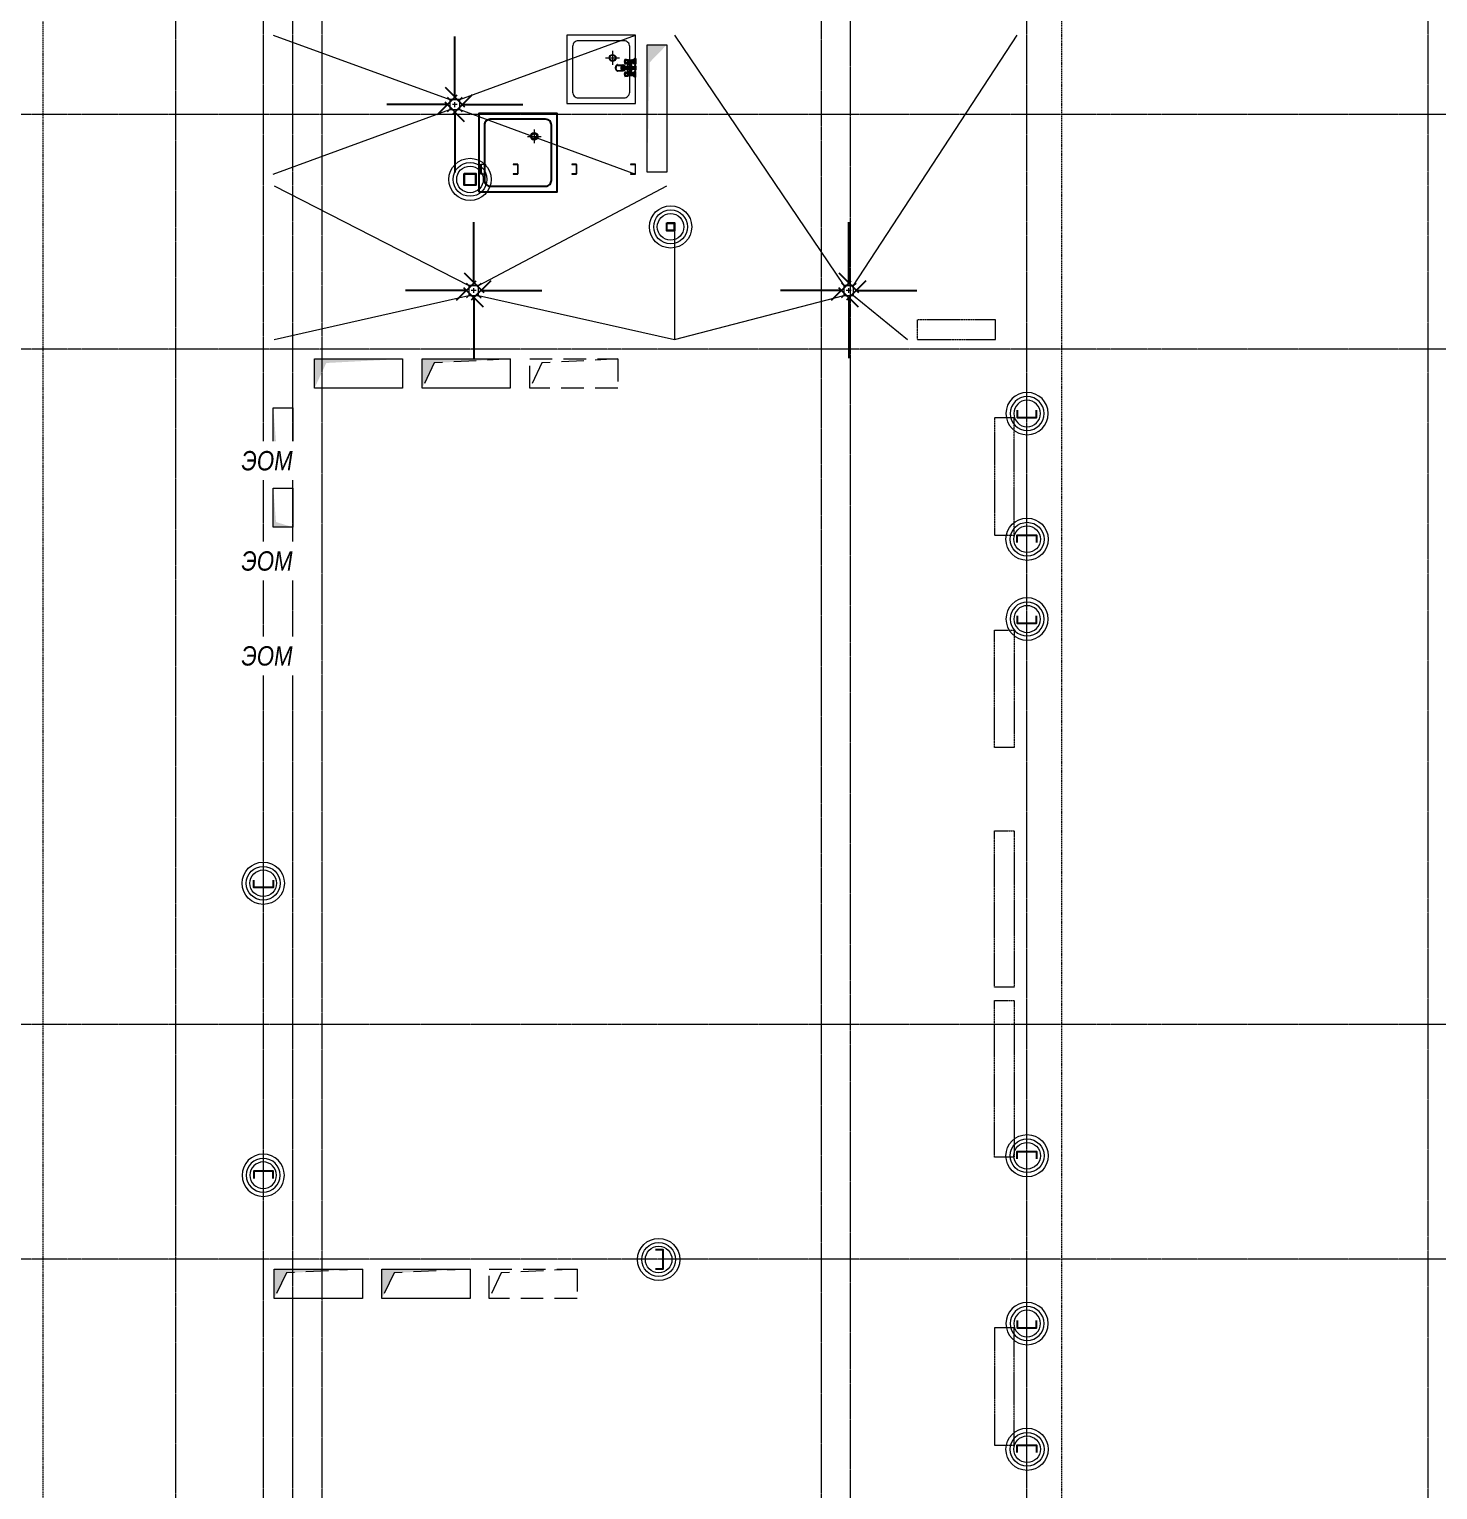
# Model space of a CAD drawing. Header units: millimetres. Extents: x -65509 to 912790, y 446 to 713294.
# Drawn here: x 127303 to 141697, y 335820 to 350747 of the extents above; entities that cross this region are included whole.
import ezdxf

# ---------------------------------------------------------------- set-up
doc = ezdxf.new("R2010")
doc.units = ezdxf.units.MM
for name, pattern in [('CENTER2', [28.575, 19.05, -3.175, 3.175, -3.175]), ('DASHED', [19.05, 12.7, -6.35]), ('HIDDEN', [9.525, 6.35, -3.175]), ('HIDDEN2', [4.7625, 3.175, -1.5875])]:
    doc.linetypes.add(name, pattern=pattern)
for name, color, linetype, lineweight in [('АИ_Оборудование', 250, 'Continuous', 25), ('АР_Отверстия', 250, 'Continuous', 9), ('АР_Разрезы марка', 7, 'Continuous', 13), ('ВК_Шахты', 250, 'Continuous', 9), ('КМ_Фахверки', 250, 'Continuous', 25), ('ОВ_Классы', 250, 'Continuous', 0), ('ОВ_Шахты', 250, 'Continuous', 5), ('РД_Оси_100', 250, 'Continuous', 0), ('РД_Разуклонка к трапам', 124, 'Continuous', 0), ('ЭОМ_отверстия', 250, 'Continuous', 5)]:
    doc.layers.add(name, color=color, linetype=linetype, lineweight=lineweight)
doc.layers.add('АР_Делит', color=250, linetype='Continuous', lineweight=0, plot=False)
doc.layers.add('АР_Отопительные приборы', color=1, linetype='HIDDEN2', lineweight=0, true_color=0xff0000)
doc.styles.add('ISOCPEUR_I_4', font='isocpeui.ttf', dxfattribs={"width": 0.9, "height": 350})
doc.styles.add('style1', font='ARIALN.TTF')
doc.dimstyles.new('scale_100', dxfattribs={"dimtxt": 250, "dimasz": 125, "dimexe": 60, "dimexo": 100, "dimgap": 30, "dimtad": 1, "dimdec": 0, "dimdsep": 46, "dimtxsty": 'style1', "dimblk": 'OBLIQUE', "dimcen": 150, "dimdle": 60, "dimclrd": 256, "dimclre": 256, "dimclrt": 256, "dimadec": 0, "dimazin": 0, "dimtfac": 1, "dimtdec": 0, "dimtmove": 1, "dimatfit": 3, "dimldrblk": 'OBLIQUE', "dimfxl": 1, "dimtolj": 1, "dimtzin": 0, "dimarcsym": 0})

# ---------------------------------------------------------------- blocks, each defined once
blk = doc.blocks.new('_Oblique')
at = {"color": 0, "linetype": 'ByBlock', "lineweight": -2}
blk.add_line((-0.5, -0.5), (0.5, 0.5), dxfattribs=at)
blk = doc.blocks.new('A$Cd7e03b91')
at = {"layer": 'РД_Разуклонка к трапам', "lineweight": 0}
for p, q in [((-100, 100), (-150, 150)), ((-50, 0), (50, 0)), ((0, -50), (0, 50)), ((100, 100), (150, 150)), ((-100, -100), (-150, -150)), ((100, -100), (150, -150))]:
    blk.add_line(p, q, dxfattribs=at)
blk.add_lwpolyline([(-100, 100), (100, 100), (100, -100), (-100, -100), (-100, 100)], dxfattribs=at)
blk.add_lwpolyline([(-100, 100), (100, 100), (100, -100), (-100, -100), (-100, 100)], dxfattribs=at)
blk = doc.blocks.new('СОШ_2200_АР_ОСИ_М100_28.05.24')
at = {"layer": 'АР_Делит', "color": 5, "linetype": 'DASHED'}
blk.add_lwpolyline([(114955, 135155), (114955, -355), (93595.036, -355), (93595.036, 13855), (94145, 13855), (94145, 68320), (66055, 68320), (66055, 13857.73), (83455, 13857.73), (83455, -355), (45245, -355), (45245, 13145), (44695, 13145), (44695, 26755), (45245, 26755), (45245, 68320), (20455, 68320), (20455, 26755), (27955, 26755), (27955, 13145), (-355, 13145), (-355, 100855)], dxfattribs=at)
at = {"layer": 'РД_Оси_100', "linetype": 'CENTER2'}
for p, q in [((20100, -6155), (20100, 139938.679)), ((29555, 54600), (-5954.958, 54600)), ((29555, 52200), (-5954.958, 52200)), ((29555, 45300), (-5954.958, 45300)), ((29555, 42900), (-5954.958, 42900))]:
    blk.add_line(p, q, dxfattribs=at)
at = {"layer": 'РД_Оси_100', "color": 1, "linetype": 'CENTER2'}
blk.add_line((24200, -6155), (24200, 139938.679), dxfattribs=at)
at = {"layer": 'РД_Оси_100', "linetype": 'CENTER2'}
for points in [[(11400, 139938.679), (11400, -6155)], [(12000.12, -6155), (12300, -5755), (12300, 139538.679), (12000, 139938.679)], [(12600, -6155), (12600, 139938.679)], [(13200, -6155), (12900, -5755), (12900, 139538.679), (13220.167, 139939.357)], [(17850, 139938.679), (18000, 139538.679), (18000, -6194.092)], [(18300, -6196.31), (18300, 139538.679), (18450, 139938.679)]]:
    blk.add_lwpolyline(points, dxfattribs=at)
blk = doc.blocks.new('ПУЭ_смеситель')
for p, q in [((-183, 29), (-128, 27)), ((-114, 23), (-128, 23)), ((-115, 10), (-10, 10)), ((-107, 76), (-107, 52)), ((-105, 80), (-81, 74)), ((-105, 48), (-81, 54)), ((-76, 10), (-76, 27)), ((-73, 76), (-73, 52)), ((-72, 76), (-73, 76)), ((-73, 52), (-72, 52)), ((-72, 76), (-72, 39)), ((-70, 79), (-41, 79)), ((-37, 79), (-39, 76)), ((-39, 10), (-39, 77)), ((-39, 74), (-37, 72)), ((-37, 72), (-39, 69)), ((-37, 60), (-39, 63)), ((-39, 58), (-37, 60)), ((-37, 53), (-39, 55)), ((-31, 79), (-37, 79)), ((-37, 72), (-31, 72)), ((-37, 60), (-31, 60)), ((-31, 53), (-37, 53)), ((-28, 76), (-31, 79)), ((-31, 72), (-28, 74)), ((-31, 72), (-28, 69)), ((-31, 60), (-28, 63)), ((-31, 60), (-28, 58)), ((-28, 55), (-31, 53)), ((-28, 55), (-28, 76)), ((-24, 76), (-28, 76)), ((-24, 55), (-28, 55)), ((-7, 95), (-24, 79)), ((-24, 52), (-24, 79)), ((-7, 37), (-24, 52)), ((-3, 22), (-10, 12)), ((-10, -12), (-10, 12)), ((-7, 37), (-7, 95)), ((-7, 95), (0, 95)), ((0, 37), (-7, 37)), ((-3, -22), (-3, 22)), ((0, 22), (-3, 22)), ((0, 95), (0, 37)), ((0, 22), (0, -22)), ((-183, -29), (-128, -27)), ((-114, -23), (-128, -23)), ((-115, -10), (-10, -10)), ((-107, -53), (-107, -76)), ((-105, -49), (-81, -54)), ((-105, -80), (-81, -75)), ((-76, -27), (-76, -10)), ((-73, -52), (-72, -52)), ((-73, -77), (-73, -52)), ((-72, -77), (-73, -77)), ((-72, -77), (-72, -40)), ((-41, -79), (-70, -79)), ((-39, -76), (-41, -79)), ((-39, -76), (-39, -10)), ((-37, -53), (-39, -55)), ((-39, -58), (-37, -60)), ((-37, -60), (-39, -63)), ((-37, -72), (-39, -69)), ((-39, -74), (-37, -72)), ((-37, -79), (-39, -76)), ((-31, -53), (-37, -53)), ((-37, -60), (-31, -60)), ((-37, -72), (-31, -72)), ((-31, -79), (-37, -79)), ((-28, -55), (-31, -53)), ((-31, -60), (-28, -58)), ((-31, -60), (-28, -63)), ((-31, -72), (-28, -69)), ((-31, -72), (-28, -74)), ((-28, -76), (-31, -79)), ((-24, -55), (-28, -55)), ((-28, -76), (-28, -55)), ((-24, -76), (-28, -76)), ((-7, -37), (-24, -52)), ((-24, -79), (-24, -52)), ((-7, -95), (-24, -79)), ((-3, -22), (-10, -12)), ((0, -37), (-7, -37)), ((-7, -37), (-7, -95)), ((0, -95), (-7, -95)), ((0, -22), (-3, -22)), ((0, -95), (0, -37))]:
    blk.add_line(p, q)
for centre, radius, start, end in [((-159, 0), 43.2, 164.278, 195.722), ((-171, 3), 31.3, 145.7998, 164.278), ((-178, 8), 22.6, 121.362, 145.7998), ((-183, 16), 13.9, 87.3458, 121.362), ((-107, 0), 39.8, 164.3589, 195.6411), ((-117, 3), 28.8, 145.9442, 164.3589), ((-124, 7), 20.7, 121.5003, 145.9442), ((-97, 0), 43.8, 167.5382, 192.4618), ((-112, 3), 27.9, 151.9188, 167.5382), ((-122, 9), 16.9, 127.8246, 151.9188), ((-128, 14), 12.6, 58.4997, 121.5003), ((-128, 16), 7, 90, 127.8246), ((-85, 0), 43.8, 167.5382, 192.4618), ((-101, 3), 27.9, 151.9188, 167.5382), ((-83, 0), 43.8, 167.5382, 192.4618), ((-110, 9), 16.9, 127.8246, 151.9188), ((-98, 3), 27.9, 151.9188, 167.5382), ((-108, 9), 16.9, 127.8246, 151.9188), ((-132, 7), 20.7, 50.6316, 58.4997), ((-108, 0), 13.7, 163.2847, 196.7153), ((-117, 16), 7, 90, 127.8246), ((-111, 1), 10.4, 144.0579, 163.2847), ((-113, 2), 7.92, 119.7406, 144.0579), ((-114, 16), 7, 52.1754, 127.8246), ((-115, 5), 5.33, 90, 119.7406), ((-53, 63), 57, 157.8225, 178.6863), ((-53, 65), 57, 181.3137, 202.1775), ((-120, 9), 16.9, 28.0812, 52.1754), ((-102, 76), 4.74, 122.3784, 180), ((-102, 52), 4.74, 180, 237.6216), ((-99, 84), 7.1, 178.6863, 216.614), ((-122, -122), 206, 77.1247, 85.6663), ((-99, 44), 7.1, 143.386, 181.3137), ((-122, 250), 206, 274.3337, 282.8753), ((-99, 174), 94, 266.2802, 279.9331), ((-99, -46), 94, 80.0669, 93.7198), ((-130, 3), 27.9, 13.627, 28.0812), ((-86, 65), 10.8, 356.7185, 62.529), ((-86, 63), 10.8, 297.471, 3.2815), ((-77, 76), 4.17, 5.2861, 65.1491), ((-77, 52), 4.17, 294.8509, 354.7139), ((-93, 39), 20.9, 323.496, 0), ((-70, 77), 2.26, 90, 193.6855), ((-41, 77), 2, 0, 90), ((-171, -3), 31.3, 195.722, 214.2002), ((-178, -8), 22.6, 214.2002, 238.638), ((-183, -16), 13.9, 238.638, 270), ((-183, -16), 13.9, 270, 274.9774), ((-117, -3), 28.8, 195.6411, 214.0558), ((-124, -8), 20.7, 214.0558, 238.4997), ((-112, -3), 27.9, 192.4618, 208.0812), ((-122, -9), 16.9, 208.0812, 232.1754), ((-128, -14), 12.6, 238.4997, 301.5004), ((-128, -16), 7, 232.1754, 270), ((-101, -3), 27.9, 192.4618, 208.0812), ((-98, -3), 27.9, 192.4618, 208.0812), ((-110, -9), 16.9, 208.0812, 232.1754), ((-108, -9), 16.9, 208.0812, 232.1754), ((-132, -8), 20.7, 301.5003, 309.985), ((-111, -1), 10.4, 196.7153, 215.9421), ((-117, -16), 7, 232.1754, 270), ((-113, -2), 7.92, 215.9421, 240.2594), ((-114, -16), 7, 232.1754, 307.8246), ((-115, -5), 5.33, 240.2594, 270), ((-120, -9), 16.9, 307.8246, 331.9188), ((-53, -66), 57, 157.8225, 178.6863), ((-53, -63), 57, 181.3137, 202.1775), ((-102, -53), 4.74, 122.3784, 180), ((-102, -76), 4.74, 180, 237.6216), ((-99, -44), 7.1, 178.6863, 216.614), ((-122, -250), 206, 77.1247, 85.6663), ((-99, -85), 7.1, 143.386, 181.3137), ((-122, 121), 206, 274.3337, 282.8753), ((-130, -3), 27.9, 331.9188, 346.373), ((-99, 45), 94, 266.2802, 279.9331), ((-99, -174), 94, 80.0669, 93.7198), ((-86, -64), 10.8, 356.7185, 62.529), ((-86, -65), 10.8, 297.471, 3.2815), ((-93, -40), 20.9, 0, 36.504), ((-77, -53), 4.17, 5.2861, 65.1491), ((-77, -76), 4.17, 294.8509, 354.7139), ((-70, -77), 2.26, 166.3145, 270)]:
    blk.add_arc(centre, radius, start, end)
blk = doc.blocks.new('otv')
at = {"linetype": 'Continuous'}
blk.add_lwpolyline([(0, -1), (0, 0), (1, 0), (1, -1)], close=True, dxfattribs=at)
blk.add_solid([(0, -1), (0, 0), (0.135, -0.137), (1, 0)], dxfattribs=at)
blk = doc.blocks.new('otv пунктир')
at = {"linetype": 'HIDDEN', "ltscale": 0.07}
blk.add_lwpolyline([(0, 0), (0, 1), (1, 1), (1, 0)], close=True, dxfattribs=at)
blk.add_lwpolyline([(0, 1), (0.135, 0.137), (1, 0)], dxfattribs=at)
blk = doc.blocks.new('Ф_пеноблок 200')
at = {"layer": 'АР_Делит', "color": 1}
for radius in [216, 173, 136]:
    blk.add_circle((103, -42), radius, dxfattribs=at)
at = {"layer": 'КМ_Фахверки'}
blk.add_lwpolyline([(0, -75), (0, 0), (200, 0), (200, -75)], dxfattribs=at)
blk = doc.blocks.new('Ф_блок 80')
at = {"layer": 'АР_Делит', "color": 1}
for radius in [216, 173, 136]:
    blk.add_circle((40, -40), radius, dxfattribs=at)
at = {"layer": 'КМ_Фахверки'}
blk.add_lwpolyline([(0, 0), (80, 0), (80, -80), (0, -80)], close=True, dxfattribs=at)
at = {"layer": 'КМ_Фахверки', "lineweight": 5}
blk.add_lwpolyline([(6, -6), (74, -6), (74, -74), (6, -74)], close=True, dxfattribs=at)
blk = doc.blocks.new('Ф_крпич 120')
at = {"layer": 'АР_Делит', "color": 1}
for radius in [216, 173, 136]:
    blk.add_circle((60, -60), radius, dxfattribs=at)
at = {"layer": 'КМ_Фахверки'}
blk.add_lwpolyline([(0, 0), (120, 0), (120, -120), (0, -120)], close=True, dxfattribs=at)
at = {"layer": 'КМ_Фахверки', "lineweight": 5}
blk.add_lwpolyline([(6, -6), (114, -6), (114, -114), (6, -114)], close=True, dxfattribs=at)
blk = doc.blocks.new('Поддон 600х600')
at = {"lineweight": 0}
for p, q in [((139, -200), (261, -200)), ((200, -261), (200, -139))]:
    blk.add_line(p, q, dxfattribs=at)
blk.add_lwpolyline([(600, -600), (600, 0), (0, 0), (0, -600)], close=True)
blk.add_lwpolyline([(550, -500), (550, -100, 0.414214), (500, -50), (100, -50, 0.414214), (50, -100), (50, -500, 0.414214), (100, -550), (500, -550, 0.414214)], format="xyb", close=True)
for radius in [30, 25]:
    blk.add_circle((200, -200), radius)
blk = doc.blocks.new('800х800')
at = {"lineweight": 0}
for p, q in [((-304, -233), (-162, -233)), ((-233, -162), (-233, -304))]:
    blk.add_line(p, q, dxfattribs=at)
blk.add_lwpolyline([(-800, -800), (0, -800), (0, 0), (-800, 0)], close=True)
blk.add_lwpolyline([(-683, -742), (-117, -742, 0.414214), (-58, -683), (-58, -117, 0.414214), (-117, -58), (-683, -58, 0.414214), (-742, -117), (-742, -683, 0.414214)], format="xyb", close=True)
for radius in [35, 29.2]:
    blk.add_circle((-233, -233), radius)
blk = doc.blocks.new('Bottom_R_1200')
at = {"layer": 'АР_Отопительные приборы'}
blk.add_lwpolyline([(-600, -100), (600, -100), (600, 100), (-600, 100)], close=True, dxfattribs=at)
blk = doc.blocks.new('Bottom_L_1600')
at = {"layer": 'АР_Отопительные приборы'}
blk.add_lwpolyline([(800, -100), (-800, -100), (-800, 100), (800, 100)], close=True, dxfattribs=at)
blk = doc.blocks.new('Bottom_L_1200')
at = {"layer": 'АР_Отопительные приборы'}
blk.add_lwpolyline([(600, -100), (-600, -100), (-600, 100), (600, 100)], close=True, dxfattribs=at)
blk = doc.blocks.new('Bottom_R_800')
at = {"layer": 'АР_Отопительные приборы'}
blk.add_lwpolyline([(-400, -100), (400, -100), (400, 100), (-400, 100)], close=True, dxfattribs=at)

msp = doc.modelspace()

# ---------------------------------------------------------------- linework, layer by layer
at = {"layer": 'АР_Делит', "lineweight": 0}
for points in [[(131967.159, 349366.733), (131967.159, 349364.272), (131919.62, 349364.272), (131919.62, 349269.194), (131967.159, 349269.194), (131967.159, 349266.733), (131917.159, 349266.733), (131917.159, 349366.733), (131967.159, 349366.733)], [(132247.159, 349366.733), (132247.159, 349364.272), (132294.697, 349364.272), (132294.697, 349269.194), (132247.159, 349269.194), (132247.159, 349266.733), (132297.159, 349266.733), (132297.159, 349366.733), (132247.159, 349366.733)], [(132847.159, 349366.733), (132847.159, 349364.272), (132894.697, 349364.272), (132894.697, 349269.194), (132847.159, 349269.194), (132847.159, 349266.733), (132897.159, 349266.733), (132897.159, 349366.733), (132847.159, 349366.733)], [(133447.159, 349366.733), (133447.159, 349364.272), (133494.697, 349364.272), (133494.697, 349269.194), (133447.159, 349269.194), (133447.159, 349266.733), (133497.159, 349266.733), (133497.159, 349366.733), (133447.159, 349366.733)]]:
    msp.add_lwpolyline(points, dxfattribs=at)
at = {"layer": 'АР_Разрезы марка', "linetype": 'DASHED', "lineweight": 0}
msp.add_lwpolyline([(118444.116, 402467.343), (118444.116, 362370.5), (127440.479, 362370.5), (127440.479, 329302.179), (130630.684, 329302.179), (130630.684, 303075.968)], dxfattribs=at)
at = {"layer": 'РД_Разуклонка к трапам', "ltscale": 2}
for points in [[(129797.159, 350686.733), (131602.159, 350026.733), (131702.159, 350026.733), (133497.158, 350686.732)], [(133897.159, 350686.733), (135627.159, 348126.733), (135727.159, 348126.733), (137397.159, 350686.733)], [(129797.159, 349266.733), (131602.159, 349926.733), (131702.159, 349926.733), (133497.159, 349266.733)], [(129807.159, 349146.733), (131794.648, 348126.733), (131894.648, 348126.733), (133817.159, 349146.733)], [(133897.159, 348686.733), (133897.159, 347576.733)], [(129807.16, 347576.733), (131794.648, 348026.733), (131894.648, 348026.733), (133897.159, 347576.733)], [(133897.159, 347576.733), (135627.159, 348026.733), (135727.159, 348026.733), (136277.159, 347576.733)]]:
    msp.add_lwpolyline(points, dxfattribs=at)

# ---------------------------------------------------------------- block references
at = {"layer": 'АИ_Оборудование'}
for name, p in [('ПУЭ_смеситель', (133497.162, 350351.646)), ('800х800', (132697.159, 349884.789))]:
    msp.add_blockref(name, p, dxfattribs=at)
at = {"layer": 'АР_Делит', "xscale": 1.166666666666667, "yscale": 1.166666666666667, "zscale": 1.166666666666667, "rotation": 270}
msp.add_blockref('Поддон 600х600', (133497.159, 350686.732), dxfattribs=at)
at = {"layer": 'АР_Отверстия', "color": 1, "xscale": 900, "yscale": 300}
for p in [(130217.159, 347376.733), (131317.159, 347376.733)]:
    msp.add_blockref('otv', p, dxfattribs=at)
at = {"layer": 'АР_Отопительные приборы'}
for name, p, rotation in [('Bottom_R_800', (136777.159, 347676.733), 180), ('Bottom_R_1200', (137267.159, 346176.733), 90), ('Bottom_L_1200', (137267.159, 344006.023), 89.99999999999999), ('Bottom_L_1600', (137267.159, 341756.01), 89.99999999999999), ('Bottom_L_1600', (137267.159, 340020.757), 89.99999999999999), ('Bottom_R_1200', (137267.159, 336876.733), 90)]:
    msp.add_blockref(name, p, dxfattribs=dict(at, rotation=rotation))
at = {"layer": 'ВК_Шахты', "color": 1, "xscale": 200, "yscale": 1300}
msp.add_blockref('otv', (133617.159, 350586.733), dxfattribs=at)
at = {"layer": 'КМ_Фахверки'}
for name, p in [('Ф_крпич 120', (131747.282, 349271.862)), ('Ф_блок 80', (133817.159, 348766.733)), ('Ф_блок 80', (133817.159, 348766.733)), ('Ф_пеноблок 200', (137397.159, 345576.359)), ('Ф_пеноблок 200', (137397.159, 339276.359)), ('Ф_пеноблок 200', (137397.159, 336276.359))]:
    msp.add_blockref(name, p, dxfattribs=at)
at = {"layer": 'КМ_Фахверки', "xscale": -1, "rotation": 180}
for p in [(137397.159, 346777.107), (137397.159, 344677.107), (137397.159, 337477.107)]:
    msp.add_blockref('Ф_пеноблок 200', p, dxfattribs=at)
at = {"layer": 'КМ_Фахверки'}
for p, rotation in [((129797.159, 341976.733), 180), ((133777.159, 338276.733), 270)]:
    msp.add_blockref('Ф_пеноблок 200', p, dxfattribs=dict(at, rotation=rotation))
at = {"layer": 'КМ_Фахверки', "xscale": -1}
msp.add_blockref('Ф_пеноблок 200', (129797.159, 339076.733), dxfattribs=at)
at = {"layer": 'ОВ_Классы', "xscale": 300, "yscale": 900, "rotation": 270}
for p in [(131317.159, 347376.733), (132417.159, 347376.733), (129807.159, 338076.733), (130907.159, 338076.733), (132002.544, 338076.733)]:
    msp.add_blockref('otv пунктир', p, dxfattribs=at)
at = {"layer": 'ОВ_Шахты', "color": 1, "xscale": 900, "yscale": 300, "zscale": 1400}
for p in [(129807.159, 338076.733), (130907.159, 338076.733)]:
    msp.add_blockref('otv', p, dxfattribs=at)
at = {"layer": 'РД_Оси_100'}
msp.add_blockref('СОШ_2200_АР_ОСИ_М100_28.05.24', (117397.159, 295276.733), dxfattribs=at)
at = {"layer": 'РД_Разуклонка к трапам', "color": 254, "ltscale": 2, "xscale": -0.5000000000000002, "yscale": 0.5000000000000002, "zscale": 0.5}
msp.add_blockref('A$Cd7e03b91', (131652.159, 349976.733), dxfattribs=at)
at = {"layer": 'РД_Разуклонка к трапам', "ltscale": 2, "xscale": -0.5000000000000002, "yscale": 0.5000000000000002, "zscale": 0.5}
for p in [(131844.648, 348076.733), (135677.159, 348076.733)]:
    msp.add_blockref('A$Cd7e03b91', p, dxfattribs=at)
at = {"layer": 'ЭОМ_отверстия', "xscale": 400, "yscale": 200, "rotation": 90}
for p in [(129797.159, 346476.733), (129797.159, 345656.733)]:
    msp.add_blockref('otv', p, dxfattribs=at)

# ---------------------------------------------------------------- leaders
at = {"layer": 'РД_Разуклонка к трапам', "color": 254, "ltscale": 2}
for points in [[(131652.21, 350053.806), (131652.21, 350673.085)], [(131576.126, 349976.733), (130956.848, 349976.733)], [(131652.21, 349901.742), (131652.21, 349282.463)], [(131728.191, 349976.733), (132347.47, 349976.733)]]:
    msp.add_leader(points, dimstyle='scale_100', override={"dimasz": 200, "dimgap": 30, "dimtad": 0}, dxfattribs=at)
at = {"layer": 'РД_Разуклонка к трапам', "ltscale": 2}
for points in [[(131847.159, 348157.223), (131847.159, 348776.502)], [(135677.21, 348157.223), (135677.21, 348776.502)], [(131768.616, 348076.733), (131149.337, 348076.733)], [(131920.68, 348076.733), (132539.959, 348076.733)], [(135601.126, 348076.733), (134981.848, 348076.733)], [(135753.191, 348076.733), (136372.47, 348076.733)], [(131844.699, 348005.159), (131844.699, 347385.88)], [(135677.21, 348005.159), (135677.21, 347385.88)]]:
    msp.add_leader(points, dimstyle='scale_100', override={"dimasz": 200, "dimgap": 30, "dimtad": 0}, dxfattribs=at)

# ---------------------------------------------------------------- next in the draw order: texts
at = {"layer": 'ЭОМ_отверстия', "color": 1, "char_height": 198, "attachment_point": 1, "style": 'ISOCPEUR_I_4', "bg_fill": 2}
for insert in [(129471.935, 346436.156), (129471.23, 345411.486), (129471.23, 344441.486)]:
    msp.add_mtext('{\\fArial Narrow|b0|i1|c204|p34;\\W1;\\C256;ЭОМ}', dxfattribs=dict(at, insert=insert))

doc.saveas('drawing.dxf')
